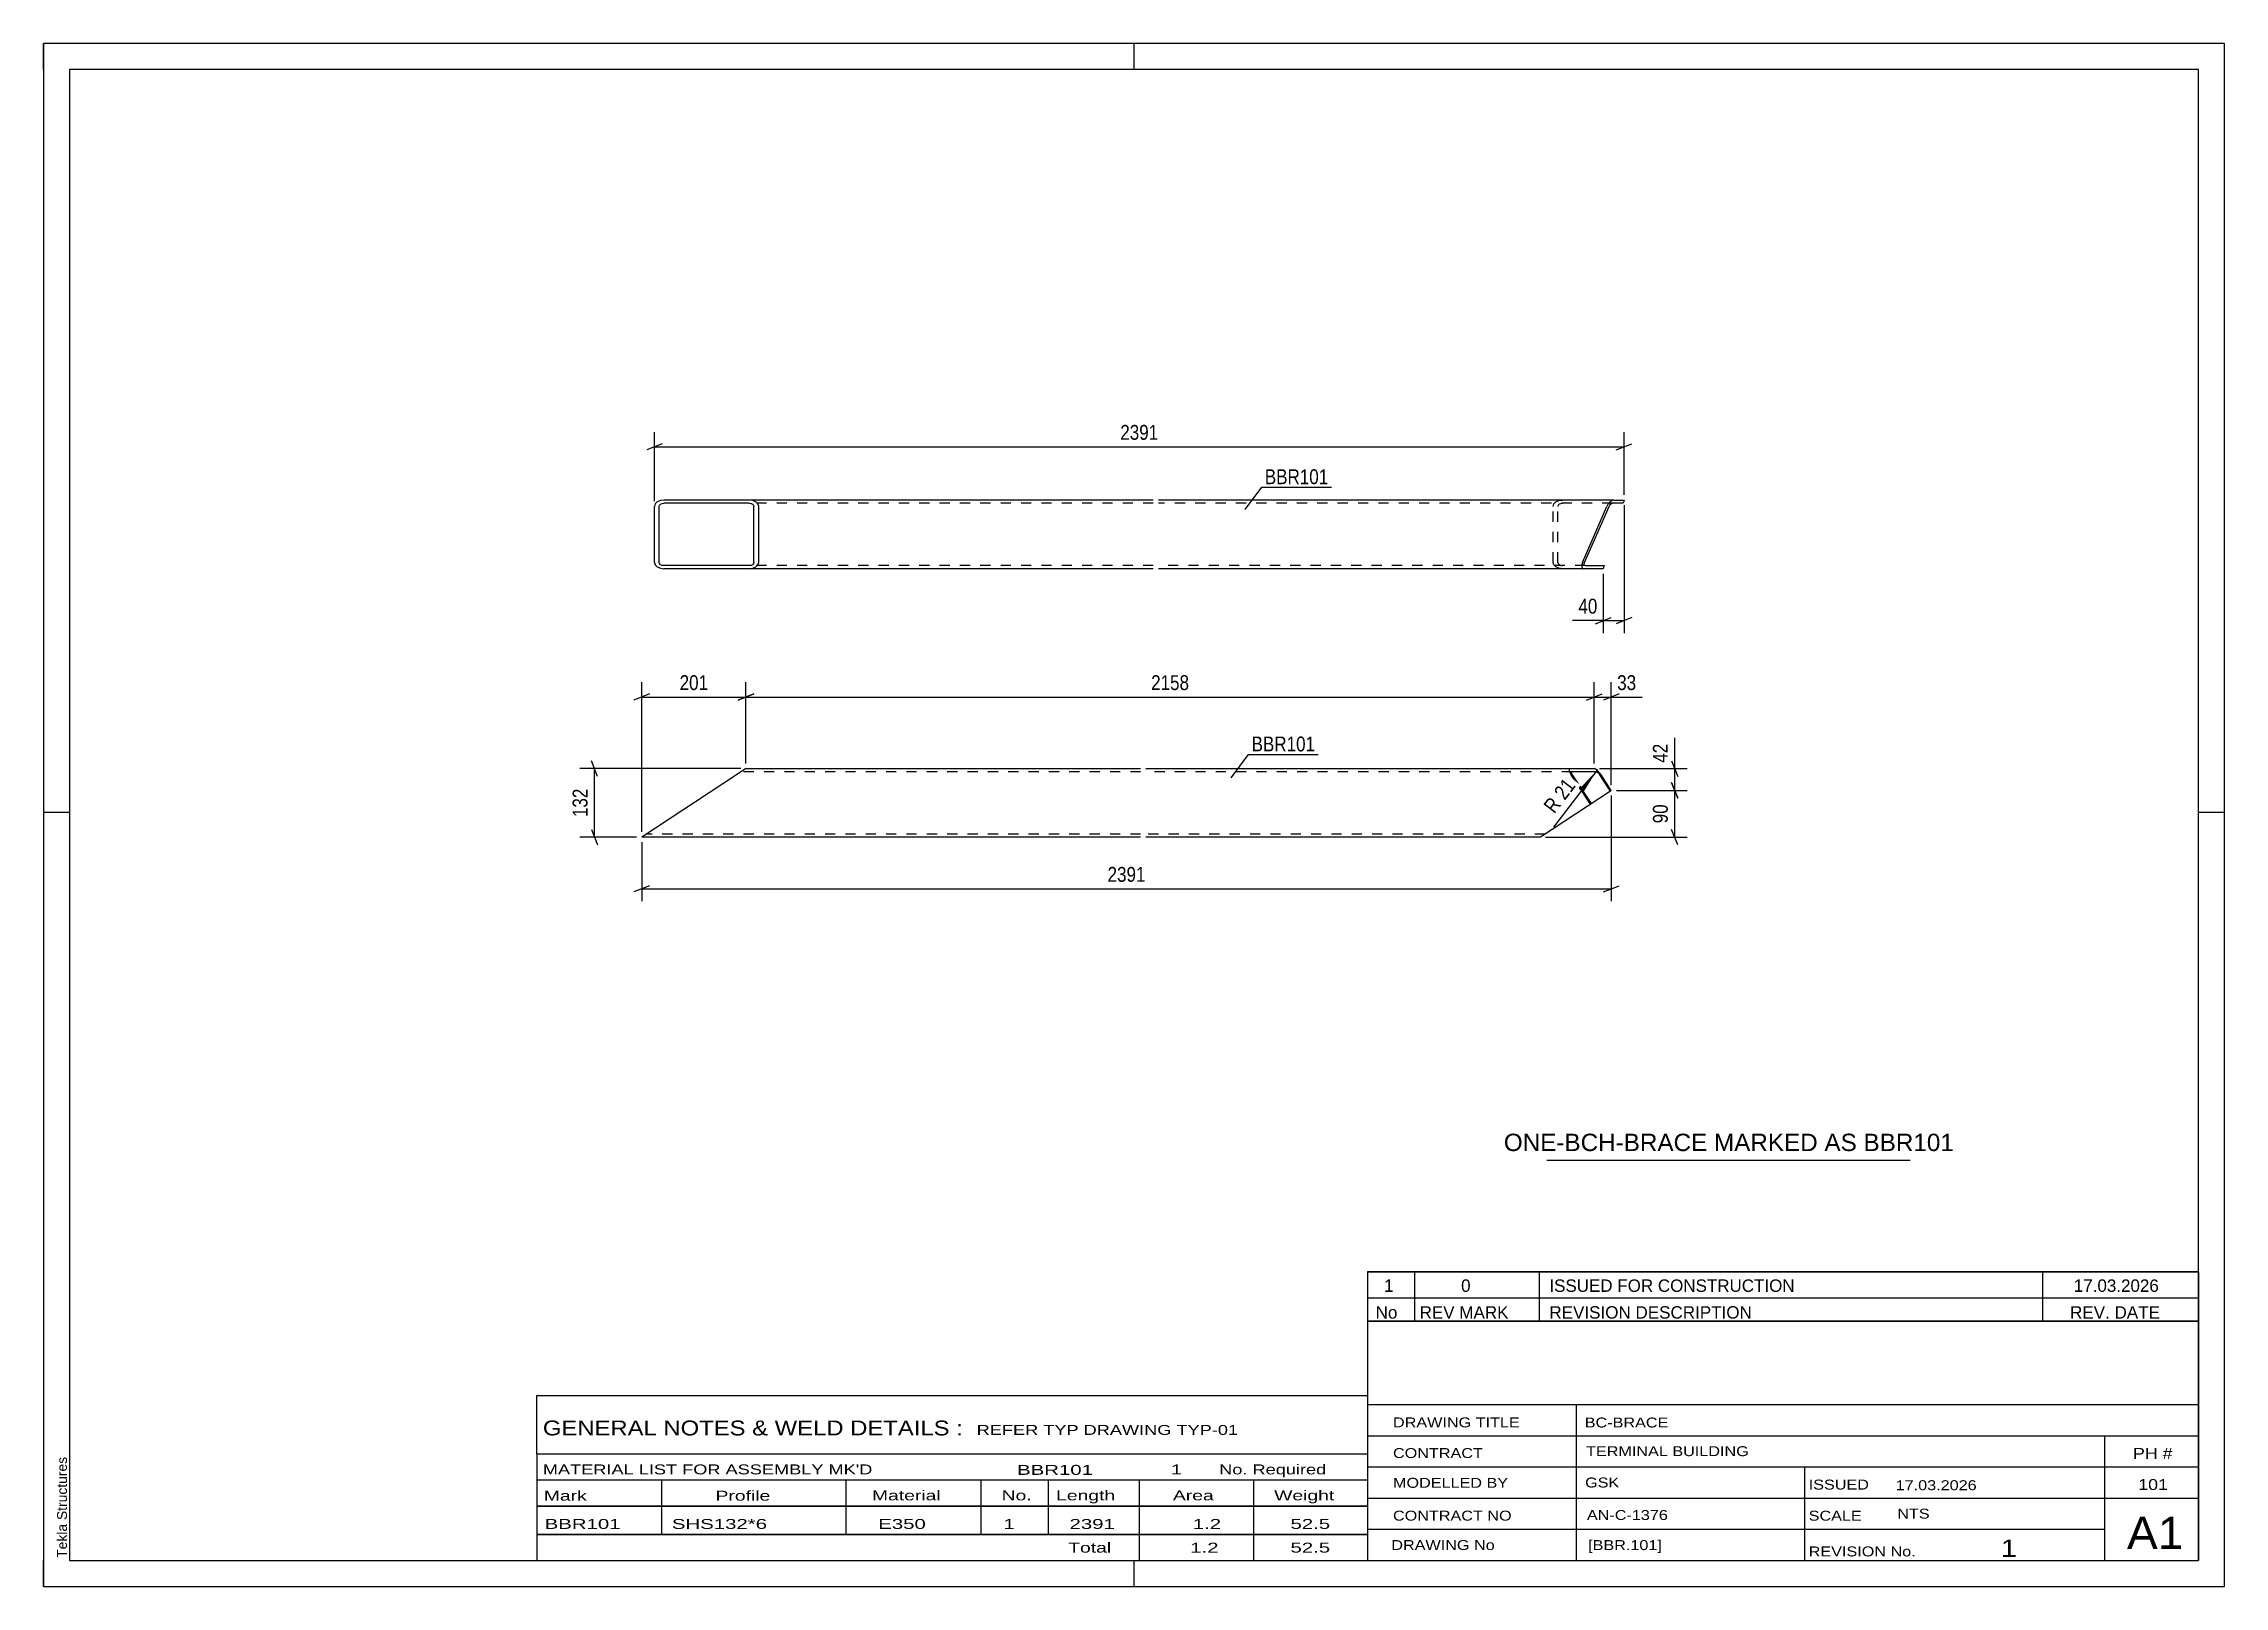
# Model space of a CAD drawing. Header units: millimetres. Extents: x 0 to 420, y 0 to 297.
import ezdxf

# ---------------------------------------------------------------- set-up
doc = ezdxf.new("R2010")
doc.units = ezdxf.units.MM
doc.linetypes.add('DXK_LINE_DOT2', pattern=[3.9198, 1.9599, -1.9599])
doc.styles.add('Arial', font='ARIAL.TTF', dxfattribs={"height": 0.2})
doc.styles.add('Arial Narrow', font='ARIALN.TTF', dxfattribs={"height": 0.2})

# ---------------------------------------------------------------- blocks, each defined once
blk = doc.blocks.new('Unknown-580638630-1162')
at = {"color": 5, "linetype": 'Continuous'}
for p, q in [((420, 297), (0, 297)), ((0, 297), (0, 0)), ((0, 292), (0, 297)), ((210, 292), (210, 297)), ((420, 0), (420, 297)), ((415, 292), (5, 292)), ((5, 292), (5, 5)), ((415, 5), (415, 292)), ((5, 149), (0, 149)), ((420, 149), (415, 149)), ((0, 0), (0, 5)), ((5, 5), (415, 5)), ((210, 0), (210, 5)), ((0, 0), (420, 0))]:
    blk.add_line(p, q, dxfattribs=at)
at = {"color": 174, "linetype": 'Continuous', "style": 'Arial'}
blk.add_text('Tekla Structures', height=1.9102, rotation=90, dxfattribs=at).set_placement((4.5, 5.5))
blk = doc.blocks.new('Part-580638630-1309 - 1303')
at = {"color": 2, "linetype": 'Continuous'}
for p, q in [((133.44, 156.24), (115.2, 144.24)), ((135.26, 157.44), (133.44, 156.24)), ((135.26, 157.44), (211.26, 157.44)), ((212.26, 157.44), (298.64, 157.44)), ((293.94, 157.44), (293.8, 157.35)), ((293.8, 157.35), (293.8, 157.09)), ((293.8, 157.09), (293.94, 156.7)), ((293.94, 156.7), (294.2, 156.24)), ((297.92, 150.59), (294.2, 156.24)), ((294.26, 156.79), (294.33, 156.84)), ((294.26, 156.66), (294.26, 156.79)), ((294.33, 156.47), (294.26, 156.66)), ((299.04, 156.84), (294.33, 156.84)), ((294.46, 156.24), (294.33, 156.47)), ((298.1, 150.71), (294.46, 156.24)), ((298.9, 157.35), (298.64, 157.44)), ((299.24, 157.09), (298.9, 157.35)), ((299.04, 156.84), (299.17, 156.79)), ((299.17, 156.79), (299.34, 156.66)), ((299.61, 156.7), (299.24, 157.09)), ((299.34, 156.66), (299.52, 156.47)), ((299.52, 156.47), (299.69, 156.24)), ((299.95, 156.24), (299.61, 156.7)), ((301.75, 153.11), (299.69, 156.24)), ((301.93, 153.23), (299.95, 156.24)), ((301.75, 153.11), (288.26, 144.24)), ((301.93, 153.23), (301.75, 153.11)), ((211.26, 144.24), (115.2, 144.24)), ((288.26, 144.24), (212.26, 144.24))]:
    blk.add_line(p, q, dxfattribs=at)
at = {"color": 7, "linetype": 'DXK_LINE_DOT2'}
for p, q in [((211.26, 156.84), (134.35, 156.84)), ((294.33, 156.84), (212.26, 156.84)), ((116.11, 144.84), (116.18, 144.88)), ((211.26, 144.84), (116.11, 144.84)), ((289.18, 144.84), (212.26, 144.84))]:
    blk.add_line(p, q, dxfattribs=at)
blk = doc.blocks.new('Part-580638630-1271 - 1253')
at = {"color": 2, "linetype": 'Continuous'}
for p, q in [((117.79, 208.38), (117.65, 207.92)), ((117.65, 197.12), (117.65, 207.92)), ((118.18, 208.77), (117.79, 208.38)), ((118.78, 209.03), (118.18, 208.77)), ((118.56, 207.92), (118.63, 208.15)), ((118.56, 197.12), (118.56, 207.92)), ((118.63, 208.15), (118.83, 208.34)), ((119.47, 209.12), (118.78, 209.03)), ((118.83, 208.34), (119.12, 208.47)), ((119.12, 208.47), (119.47, 208.52)), ((213.72, 209.12), (119.47, 209.12)), ((135.89, 208.52), (119.47, 208.52)), ((136.59, 209.03), (135.89, 209.12)), ((135.89, 208.52), (136.24, 208.47)), ((136.24, 208.47), (136.54, 208.34)), ((136.54, 208.34), (136.74, 208.15)), ((137.18, 208.77), (136.59, 209.03)), ((136.74, 208.15), (136.81, 207.92)), ((136.81, 197.12), (136.81, 207.92)), ((137.58, 208.38), (137.18, 208.77)), ((137.72, 207.92), (137.58, 208.38)), ((137.72, 197.12), (137.72, 207.92)), ((302.41, 209.12), (214.72, 209.12)), ((296.39, 197.12), (301.09, 207.92)), ((296.78, 197.12), (301.49, 207.92)), ((301.35, 208.38), (301.09, 207.92)), ((301.69, 208.77), (301.35, 208.38)), ((301.49, 207.92), (301.62, 208.15)), ((301.62, 208.15), (301.79, 208.34)), ((302.06, 209.03), (301.69, 208.77)), ((301.79, 208.34), (301.97, 208.47)), ((301.97, 208.47), (302.14, 208.52)), ((302.41, 209.12), (302.06, 209.03)), ((304.2, 208.52), (302.14, 208.52)), ((302.41, 209.12), (304.39, 209.12)), ((304.39, 209.12), (304.2, 208.52)), ((117.65, 197.12), (117.79, 196.66)), ((117.79, 196.66), (118.18, 196.27)), ((118.18, 196.27), (118.78, 196.01)), ((118.63, 196.89), (118.56, 197.12)), ((118.83, 196.69), (118.63, 196.89)), ((118.78, 196.01), (119.47, 195.92)), ((119.12, 196.56), (118.83, 196.69)), ((119.47, 196.52), (119.12, 196.56)), ((135.89, 196.52), (119.47, 196.52)), ((213.72, 195.92), (119.47, 195.92)), ((136.24, 196.56), (135.89, 196.52)), ((135.89, 195.92), (136.59, 196.01)), ((136.54, 196.69), (136.24, 196.56)), ((136.74, 196.89), (136.54, 196.69)), ((136.59, 196.01), (137.18, 196.27)), ((136.81, 197.12), (136.74, 196.89)), ((137.18, 196.27), (137.58, 196.66)), ((137.58, 196.66), (137.72, 197.12)), ((296.66, 195.92), (214.72, 195.92)), ((296.39, 197.12), (296.25, 196.66)), ((296.25, 196.66), (296.25, 196.27)), ((296.25, 196.27), (296.39, 196.01)), ((296.39, 196.01), (296.66, 195.92)), ((300.37, 195.92), (296.66, 195.92)), ((296.71, 196.89), (296.78, 197.12)), ((296.71, 196.69), (296.71, 196.89)), ((296.79, 196.56), (296.71, 196.69)), ((296.92, 196.52), (296.79, 196.56)), ((296.92, 196.52), (300.55, 196.52)), ((300.55, 196.52), (300.37, 195.92))]:
    blk.add_line(p, q, dxfattribs=at)
at = {"color": 7, "linetype": 'DXK_LINE_DOT2'}
for p, q in [((213.72, 208.52), (135.89, 208.52)), ((302.14, 208.52), (214.72, 208.52)), ((290.72, 207.92), (290.86, 208.38)), ((290.72, 197.12), (290.72, 207.92)), ((290.86, 208.38), (291.25, 208.77)), ((291.25, 208.77), (291.84, 209.03)), ((291.7, 208.15), (291.63, 207.92)), ((291.63, 197.12), (291.63, 207.92)), ((291.9, 208.34), (291.7, 208.15)), ((291.84, 209.03), (292.54, 209.12)), ((291.9, 208.34), (291.98, 208.38)), ((291.98, 208.38), (292.19, 208.47)), ((292.19, 208.47), (292.54, 208.52)), ((213.72, 196.52), (135.89, 196.52)), ((296.92, 196.52), (214.72, 196.52)), ((290.86, 196.66), (290.72, 197.12)), ((291.25, 196.27), (290.86, 196.66)), ((291.84, 196.01), (291.25, 196.27)), ((291.63, 197.12), (291.7, 196.89)), ((291.7, 196.89), (291.9, 196.69)), ((292.54, 195.92), (291.84, 196.01)), ((291.9, 196.69), (292.19, 196.56)), ((292.19, 196.56), (292.54, 196.52))]:
    blk.add_line(p, q, dxfattribs=at)
blk = doc.blocks.new('StraightDimension-580638630-1608 - 1303')
at = {"color": 7, "linetype": 'Continuous'}
for p, q in [((299.64, 157.44), (316.55, 157.44)), ((313.55, 158.94), (314.75, 155.94)), ((314.15, 153.23), (314.15, 157.44)), ((302.93, 153.23), (316.55, 153.23)), ((314.75, 151.73), (313.55, 154.73))]:
    blk.add_line(p, q, dxfattribs=at)
at = {"color": 0}
blk.add_wipeout([(313.4, 162.82), (309.2, 162.82), (309.2, 157.96), (313.4, 157.96)], dxfattribs=at)
at = {"color": 7, "linetype": 'Continuous'}
blk.add_line((314.15, 157.44), (314.15, 163.34), dxfattribs=at)
blk.add_line((314.15, 157.44), (314.15, 163.34), dxfattribs=at)
at = {"color": 3, "style": 'Arial Narrow'}
blk.add_text('42', height=2.863, rotation=90.0002, dxfattribs=at).set_placement((312.8, 158.56))
blk = doc.blocks.new('StraightDimension-580638630-1341 - 1303')
at = {"color": 7, "linetype": 'Continuous'}
for p, q in [((134.26, 157.44), (103.25, 157.44)), ((106.7, 155.94), (105.5, 158.94)), ((106.1, 144.24), (106.1, 157.44)), ((114.2, 144.24), (103.25, 144.24)), ((105.5, 145.74), (106.7, 142.74))]:
    blk.add_line(p, q, dxfattribs=at)
at = {"color": 0}
blk.add_wipeout([(105.35, 154.18), (101.15, 154.18), (101.15, 147.5), (105.35, 147.5)], dxfattribs=at)
at = {"color": 3, "style": 'Arial Narrow'}
blk.add_text('132', height=2.863, rotation=90.0002, dxfattribs=at).set_placement((104.75, 148.1))
blk = doc.blocks.new('StraightDimension-580638630-1609 - 1303')
at = {"color": 7, "linetype": 'Continuous'}
for p, q in [((302.93, 153.23), (316.55, 153.23)), ((313.55, 154.73), (314.75, 151.73)), ((314.15, 144.24), (314.15, 153.23)), ((289.26, 144.24), (316.55, 144.24)), ((314.75, 142.74), (313.55, 145.74))]:
    blk.add_line(p, q, dxfattribs=at)
at = {"color": 0}
blk.add_wipeout([(313.4, 151.16), (309.2, 151.16), (309.2, 146.3), (313.4, 146.3)], dxfattribs=at)
at = {"color": 3, "style": 'Arial Narrow'}
blk.add_text('90', height=2.863, rotation=90.0002, dxfattribs=at).set_placement((312.8, 146.9))
blk = doc.blocks.new('RadiusDimension-580638630-1625 - 1303')
at = {"linetype": 'Continuous'}
blk.add_hatch(color=7, dxfattribs=at).paths.add_polyline_path([(295.75, 153.47), (299.18, 157.14), (296.54, 152.86)])
at = {"color": 7, "linetype": 'Continuous'}
blk.add_line((299.18, 157.14), (290.8, 146.17), dxfattribs=at)
blk.add_arc((297.89, 155.45), 2.13, 35.9585, 69.319, dxfattribs=at)
at = {"color": 0}
blk.add_wipeout([(296.02, 154.24), (292.68, 156.79), (287.74, 150.31), (291.08, 147.76)], dxfattribs=at)
at = {"color": 3, "style": 'Arial Narrow'}
blk.add_text('R 21', height=2.863, rotation=52.6376, dxfattribs=at).set_placement((290.97, 148.61))
blk = doc.blocks.new('StraightDimension-580638630-1627 - 1303')
at = {"color": 7, "linetype": 'Continuous'}
for p, q in [((298.64, 158.44), (298.64, 174.05)), ((301.93, 154.23), (301.93, 174.05)), ((297.14, 170.6), (300.14, 171.8)), ((298.64, 171.2), (301.93, 171.2)), ((303.43, 171.8), (300.43, 170.6))]:
    blk.add_line(p, q, dxfattribs=at)
at = {"color": 0}
blk.add_wipeout([(307.31, 171.95), (307.31, 176.15), (302.46, 176.15), (302.46, 171.95)], dxfattribs=at)
at = {"color": 7, "linetype": 'Continuous'}
blk.add_line((301.93, 171.2), (307.84, 171.2), dxfattribs=at)
blk.add_line((301.93, 171.2), (307.84, 171.2), dxfattribs=at)
at = {"color": 3, "style": 'Arial Narrow'}
blk.add_text('33', height=2.863, dxfattribs=at).set_placement((303.06, 172.55))
blk = doc.blocks.new('StraightDimension-580638630-1628 - 1303')
at = {"color": 7, "linetype": 'Continuous'}
for p, q in [((135.26, 158.44), (135.26, 174.05)), ((298.64, 158.44), (298.64, 174.05)), ((136.76, 171.8), (133.76, 170.6)), ((135.26, 171.2), (298.64, 171.2)), ((297.14, 170.6), (300.14, 171.8))]:
    blk.add_line(p, q, dxfattribs=at)
at = {"color": 0}
blk.add_wipeout([(221.21, 171.95), (221.21, 176.15), (212.7, 176.15), (212.7, 171.95)], dxfattribs=at)
at = {"color": 3, "style": 'Arial Narrow'}
blk.add_text('2158', height=2.863, dxfattribs=at).set_placement((213.3, 172.55))
blk = doc.blocks.new('StraightDimension-580638630-1629 - 1303')
at = {"color": 7, "linetype": 'Continuous'}
for p, q in [((115.2, 145.24), (115.2, 174.05)), ((135.26, 158.44), (135.26, 174.05)), ((116.7, 171.8), (113.7, 170.6)), ((115.2, 171.2), (135.26, 171.2)), ((133.76, 170.6), (136.76, 171.8))]:
    blk.add_line(p, q, dxfattribs=at)
at = {"color": 0}
blk.add_wipeout([(128.57, 171.95), (128.57, 176.15), (121.89, 176.15), (121.89, 171.95)], dxfattribs=at)
at = {"color": 3, "style": 'Arial Narrow'}
blk.add_text('201', height=2.863, dxfattribs=at).set_placement((122.49, 172.55))
blk = doc.blocks.new('StraightDimension-580638630-1829 - 1303')
at = {"color": 7, "linetype": 'Continuous'}
for p, q in [((301.93, 152.23), (301.93, 131.89)), ((115.2, 143.24), (115.2, 131.89)), ((116.7, 134.89), (113.7, 133.69)), ((300.43, 133.69), (303.43, 134.89)), ((115.2, 134.29), (301.93, 134.29))]:
    blk.add_line(p, q, dxfattribs=at)
at = {"color": 0}
blk.add_wipeout([(212.82, 135.04), (212.82, 139.24), (204.31, 139.24), (204.31, 135.04)], dxfattribs=at)
at = {"color": 3, "style": 'Arial Narrow'}
blk.add_text('2391', height=2.863, dxfattribs=at).set_placement((204.91, 135.64))
blk = doc.blocks.new('StraightDimension-580638630-2100 - 1253')
at = {"color": 7, "linetype": 'Continuous'}
for p, q in [((304.39, 208.12), (304.39, 183.52)), ((300.37, 194.92), (300.37, 183.52)), ((298.87, 185.32), (301.87, 186.52)), ((300.37, 185.92), (304.39, 185.92)), ((305.89, 186.52), (302.89, 185.32))]:
    blk.add_line(p, q, dxfattribs=at)
at = {"color": 0}
blk.add_wipeout([(299.85, 186.67), (299.85, 190.87), (294.99, 190.87), (294.99, 186.67)], dxfattribs=at)
at = {"color": 7, "linetype": 'Continuous'}
blk.add_line((300.37, 185.92), (294.47, 185.92), dxfattribs=at)
blk.add_line((300.37, 185.92), (294.47, 185.92), dxfattribs=at)
at = {"color": 3, "style": 'Arial Narrow'}
blk.add_text('40', height=2.863, dxfattribs=at).set_placement((295.59, 187.27))
blk = doc.blocks.new('StraightDimension-580638630-1993 - 1253')
at = {"color": 7, "linetype": 'Continuous'}
for p, q in [((119.15, 219.98), (116.15, 218.78)), ((117.65, 208.92), (117.65, 222.23)), ((117.65, 219.38), (304.39, 219.38)), ((302.89, 218.78), (305.89, 219.98)), ((304.39, 210.12), (304.39, 222.23))]:
    blk.add_line(p, q, dxfattribs=at)
at = {"color": 0}
blk.add_wipeout([(215.27, 220.13), (215.27, 224.33), (206.76, 224.33), (206.76, 220.13)], dxfattribs=at)
at = {"color": 3, "style": 'Arial Narrow'}
blk.add_text('2391', height=2.863, dxfattribs=at).set_placement((207.36, 220.73))
blk = doc.blocks.new('Unknown-580638630-2145')
at = {"color": 7, "linetype": 'Continuous'}
for p, q in [((255, 51.05), (255, 5)), ((255, 51.05), (415, 51.05)), ((415, 51), (415, 5)), ((255, 35), (415, 35)), ((295.14, 35), (295.14, 5)), ((255, 29), (415, 29)), ((397, 5.05), (397, 29.05)), ((255, 23), (415, 23)), ((339.14, 23), (339.14, 5)), ((255, 17), (415, 17)), ((255, 11), (397, 11)), ((255, 5), (415, 5))]:
    blk.add_line(p, q, dxfattribs=at)
at = {"color": 7, "style": 'Arial Narrow'}
for s, height, width, p in [('DRAWING TITLE', 1.9089, 1.425378, (259.88, 30.61)), ('BC-BRACE', 1.909, 1.425378, (296.81, 30.59)), ('CONTRACT', 1.909, 1.425378, (259.88, 24.71)), ('TERMINAL BUILDING', 1.9089, 1.425378, (297.06, 25.07)), ('MODELLED BY', 1.9089, 1.425378, (259.88, 18.98)), ('GSK', 1.909, 1.425378, (296.88, 19.04)), ('ISSUED', 1.909, 1.425378, (339.94, 18.64)), ('17.03.2026', 1.909, 1.425378, (356.69, 18.52)), ('CONTRACT NO', 1.9089, 1.425378, (259.88, 12.66)), ('AN-C-1376', 1.909, 1.425378, (297.23, 12.78)), ('SCALE', 1.909, 1.425378, (339.94, 12.65)), ('A1', 6.204, 1.25, (401.24, 7.2)), ('DRAWING No', 1.909, 1.425378, (259.56, 7)), ('[BBR.101]', 1.909, 1.425378, (297.46, 6.99)), ('1', 3.34, 1.5, (376.91, 5.68)), ('REVISION No.', 1.9089, 1.425378, (339.94, 5.77))]:
    blk.add_text(s, height=height, dxfattribs=dict(at, width=width)).set_placement(p)
at = {"color": 7, "linetype": 'Continuous', "style": 'Arial Narrow'}
for s, height, width, p in [('PH #', 2.1, 1.42538, (402.4, 24.55)), ('101', 2.1, 1.42538, (403.41, 18.55)), ('NTS', 1.909, 1.425378, (357, 13.05))]:
    blk.add_text(s, height=height, dxfattribs=dict(at, width=width)).set_placement(p)
blk = doc.blocks.new('Unknown-580638630-2146')
at = {"color": 7, "linetype": 'Continuous'}
for p, q in [((255, 60.55), (415, 60.55)), ((415, 60.55), (255, 60.55)), ((255, 60.55), (255, 55.55)), ((264, 60.55), (264, 55.55)), ((288, 60.55), (288, 55.55)), ((385, 60.55), (385, 55.55)), ((415, 60.55), (415, 55.55)), ((255, 55.55), (415, 55.55)), ((255, 55.55), (255, 51.05)), ((255, 55.55), (415, 55.55)), ((264, 55.55), (264, 51.05)), ((288, 55.55), (288, 51.05)), ((385, 55.55), (385, 51.05)), ((415, 55.55), (415, 51.05)), ((415, 51.05), (255, 51.05))]:
    blk.add_line(p, q, dxfattribs=at)
at = {"color": 7, "linetype": 'Continuous', "style": 'Arial Narrow'}
for s, height, width, p in [('1', 2.39, 1.196471, (258.16, 56.7)), ('0', 2.39, 1.196471, (273, 56.7)), ('ISSUED FOR CONSTRUCTION', 2.3861, 1.196471, (290, 56.7)), ('17.03.2026', 2.386, 1.196471, (391, 56.7)), ('No', 2.386, 1.2, (256.54, 51.55)), ('REV MARK', 2.386, 1.2, (265, 51.55)), ('REVISION DESCRIPTION', 2.3861, 1.2, (290, 51.55)), ('REV. DATE', 2.386, 1.2, (390.28, 51.55))]:
    blk.add_text(s, height=height, dxfattribs=dict(at, width=width)).set_placement(p)
blk = doc.blocks.new('Unknown-580638630-2147')
at = {"color": 7, "linetype": 'Continuous'}
for p, q in [((95, 36.75), (255, 36.75)), ((95, 25.5), (95, 36.75)), ((255, 36.75), (255, 25.5)), ((95, 25.5), (255, 25.5)), ((95, 25.5), (95, 20.5)), ((255, 25.5), (255, 20.5)), ((95, 20.5), (255, 20.5)), ((95, 20.5), (95, 15.5)), ((119, 20.5), (119, 15.5)), ((154.5, 20.5), (154.5, 15.5)), ((180.5, 20.5), (180.5, 15.5)), ((193.5, 20.5), (193.5, 15.5)), ((211, 20.5), (211, 15.5)), ((233, 20.5), (233, 15.5)), ((255, 20.5), (255, 15.5)), ((95, 15.5), (255, 15.5)), ((95, 15.45), (95, 10.05)), ((95, 15.45), (255, 15.45)), ((119, 15.5), (119, 10)), ((154.5, 15.5), (154.5, 10)), ((180.5, 15.5), (180.5, 10)), ((193.5, 15.5), (193.5, 10)), ((211, 15.5), (211, 10)), ((233, 15.5), (233, 10)), ((255, 15.45), (255, 10.05)), ((95, 10.05), (255, 10.05)), ((95, 10), (255, 10)), ((95, 10), (95, 5)), ((211, 10), (211, 5)), ((233, 10), (233, 5)), ((255, 10), (255, 5)), ((95, 5), (255, 5))]:
    blk.add_line(p, q, dxfattribs=at)
at = {"color": 7, "style": 'Arial Narrow'}
for s, height, width, p in [('GENERAL NOTES & WELD DETAILS :', 2.8633, 1.4, (96.15, 29.06)), ('REFER TYP DRAWING TYP-01', 1.9089, 1.6, (179.7, 29.16)), ("MATERIAL LIST FOR ASSEMBLY MK'D", 1.9089, 1.6, (96.15, 21.56)), ('BBR101', 1.909, 1.794707, (187.48, 21.47)), ('1', 1.91, 1.794707, (217.08, 21.56)), ('No. Required', 1.9089, 1.6, (226.41, 21.56)), ('Mark', 1.909, 1.7, (96.34, 16.5)), ('Profile', 1.909, 1.7, (129.41, 16.5)), ('Material', 1.909, 1.7, (159.54, 16.56)), ('No.', 1.909, 1.7, (184.5, 16.56)), ('Length', 1.909, 1.7, (195, 16.56)), ('Area', 1.909, 1.7, (217.5, 16.56)), ('Weight', 1.909, 1.7, (237, 16.56))]:
    blk.add_text(s, height=height, dxfattribs=dict(at, width=width)).set_placement(p)
at = {"color": 7, "linetype": 'Continuous', "style": 'Arial Narrow'}
for s, height, width, p in [('BBR101', 1.909, 1.794707, (96.5, 11.06)), ('SHS132*6', 1.909, 1.794707, (121, 11.06)), ('E350', 1.909, 1.794707, (160.74, 11.06)), ('1', 1.91, 1.794707, (184.86, 11.06)), ('2391', 1.909, 1.794707, (197.58, 11.06)), ('1.2', 1.909, 1.794707, (221.32, 11.06)), ('52.5', 1.909, 1.794707, (240.14, 11.06)), ('Total', 1.909, 1.7, (197.33, 6.5)), ('1.2', 1.909, 1.794707, (220.83, 6.5)), ('52.5', 1.909, 1.794707, (240.14, 6.5))]:
    blk.add_text(s, height=height, dxfattribs=dict(at, width=width)).set_placement(p)
blk = doc.blocks.new('Unknown-580638630-2148')
at = {"color": 7, "linetype": 'Continuous'}
blk.add_line((289.5, 82.05), (359.5, 82.05), dxfattribs=at)
at = {"color": 7, "style": 'Arial'}
blk.add_text('ONE-BCH-BRACE MARKED AS BBR101', height=3.3428, dxfattribs=at).set_placement((281.23, 83.8))
blk = doc.blocks.new('Mark-580638630-1305 - 1303')
at = {"color": 0}
blk.add_wipeout([(244.89, 160.74), (244.89, 163.74), (232.65, 163.74), (232.65, 160.74)], dxfattribs=at)
blk.add_wipeout([(244.89, 160.74), (244.89, 163.74), (232.65, 163.74), (232.65, 160.74)], dxfattribs=at)
at = {"color": 30, "linetype": 'Continuous'}
for p, q in [((228.74, 155.66), (232.05, 160.14)), ((232.05, 160.14), (245.49, 160.14))]:
    blk.add_line(p, q, dxfattribs=at)
at = {"color": 3, "style": 'Arial Narrow'}
blk.add_text('BBR101', height=2.863, dxfattribs=at).set_placement((232.65, 160.74))
blk = doc.blocks.new('Mark-580638630-1266 - 1253')
at = {"color": 0}
blk.add_wipeout([(247.43, 212.19), (247.43, 215.19), (235.19, 215.19), (235.19, 212.19)], dxfattribs=at)
blk.add_wipeout([(247.43, 212.19), (247.43, 215.19), (235.19, 215.19), (235.19, 212.19)], dxfattribs=at)
at = {"color": 30, "linetype": 'Continuous'}
for p, q in [((231.43, 207.31), (234.59, 211.59)), ((234.59, 211.59), (248.03, 211.59))]:
    blk.add_line(p, q, dxfattribs=at)
at = {"color": 3, "style": 'Arial Narrow'}
blk.add_text('BBR101', height=2.863, dxfattribs=at).set_placement((235.19, 212.19))

msp = doc.modelspace()

# ---------------------------------------------------------------- block references
for name in ['Unknown-580638630-1162', 'Part-580638630-1271 - 1253', 'Part-580638630-1309 - 1303', 'Unknown-580638630-2148', 'Unknown-580638630-2146', 'Unknown-580638630-2145', 'Unknown-580638630-2147']:
    msp.add_blockref(name, (0, 0))

# ---------------------------------------------------------------- next in the draw order: block references
for name in ['StraightDimension-580638630-2100 - 1253', 'StraightDimension-580638630-1608 - 1303', 'StraightDimension-580638630-1341 - 1303']:
    msp.add_blockref(name, (0, 0))

# ---------------------------------------------------------------- next in the draw order: block references
for name in ['StraightDimension-580638630-1993 - 1253', 'StraightDimension-580638630-1609 - 1303']:
    msp.add_blockref(name, (0, 0))

# ---------------------------------------------------------------- next in the draw order: block references
for name in ['Mark-580638630-1266 - 1253', 'RadiusDimension-580638630-1625 - 1303']:
    msp.add_blockref(name, (0, 0))

# ---------------------------------------------------------------- next in the draw order: block references
msp.add_blockref('StraightDimension-580638630-1627 - 1303', (0, 0))

# ---------------------------------------------------------------- next in the draw order: block references
msp.add_blockref('StraightDimension-580638630-1628 - 1303', (0, 0))

# ---------------------------------------------------------------- next in the draw order: block references
for name in ['StraightDimension-580638630-1629 - 1303', 'Mark-580638630-1305 - 1303']:
    msp.add_blockref(name, (0, 0))

# ---------------------------------------------------------------- next in the draw order: block references
msp.add_blockref('StraightDimension-580638630-1829 - 1303', (0, 0))

doc.saveas('drawing.dxf')
